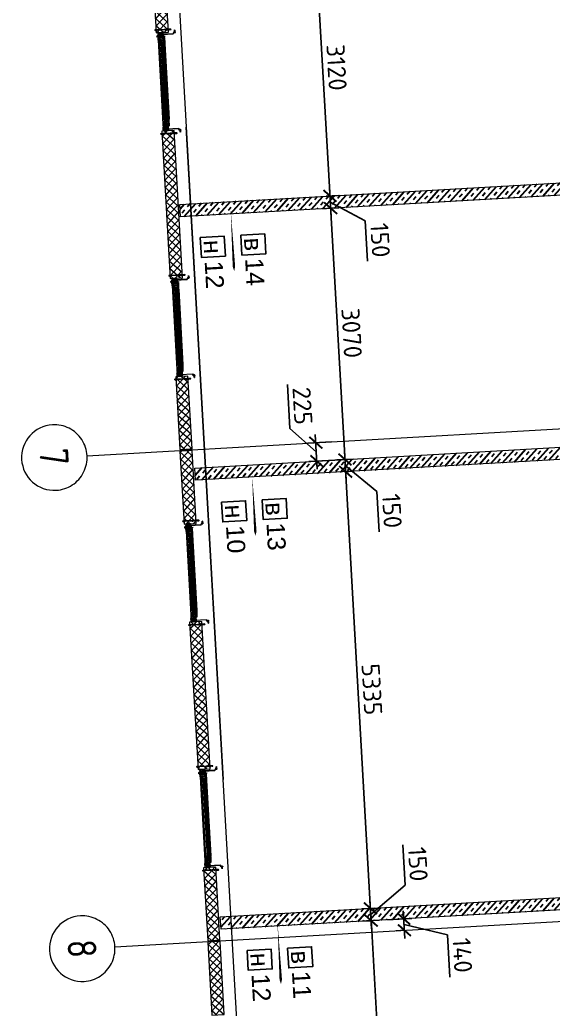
# Model space of a CAD drawing. Header units: metres. Extents: x 107714.6 to 107779.8, y 110796.6 to 110847.9.
# Drawn here: x 107716.1 to 107722.61, y 110809.71 to 110821.78 of the extents above; entities that cross this region are included whole.
import ezdxf

# ---------------------------------------------------------------- set-up
doc = ezdxf.new("R2010")
doc.units = ezdxf.units.M
doc.header["$PDMODE"] = 35
doc.header["$PDSIZE"] = 0.01
doc.linetypes.add('CENTER', pattern=[50.8, 31.75, -6.35, 6.35, -6.35])
for name, color, linetype in [('2023.11.08_В_ОТКЛОНЕНИЯ', 7, 'Continuous'), ('2023.11.08_Н_ОТКЛОНЕНИЯ', 7, 'Continuous'), ('A-WALL-PATT', 181, 'Continuous'), ('HAUPTPROFIL', 7, 'Continuous'), ('S-METL', 7, 'Continuous'), ('размеры', 7, 'Continuous')]:
    doc.layers.add(name, color=color, linetype=linetype)
for name, color, linetype, lineweight in [('S-WALL-PATT', 7, 'Continuous', 0), ('Выноски', 7, 'Continuous', 15), ('Окна', 251, 'Continuous', 9), ('ОСИ', 251, 'CENTER', 18), ('Стены', 7, 'Continuous', 18), ('Стены штриховка', 7, 'Continuous', 9)]:
    doc.layers.add(name, color=color, linetype=linetype, lineweight=lineweight)
doc.styles.add('AxeAndPointZ', font='arial.ttf')
doc.styles.add('GOST 2.304 type A', font='isocpeur.ttf')
doc.styles.add('GOST Common', font='GOST_Common.ttf', dxfattribs={"width": 0.9, "height": 350})
doc.dimstyles.new('ISO-25', dxfattribs={"dimtxt": 0.22, "dimasz": 0.15, "dimexe": 0.1, "dimexo": 0, "dimgap": 0.06, "dimtad": 1, "dimdec": 0, "dimlfac": 1000, "dimtxsty": 'GOST 2.304 type A', "dimblk": 'ARCHTICK', "dimcen": 2.5, "dimdle": 0.1, "dimadec": 0, "dimazin": 0, "dimtfac": 1, "dimtdec": 0, "dimtmove": 0, "dimatfit": 3, "dimfxl": 1, "dimarcsym": 0})
pattern_1 = [(45, (-17085, -9191.363), (-13.258252, 13.258252), []), (135, (-17085, -9191.363), (-13.258252, -13.258252), [])]

# ---------------------------------------------------------------- blocks, each defined once
blk = doc.blocks.new('Ось сетки - Круг_Ø8 мм-6577-_О__L1_0_000_')
at = {"layer": 'ОСИ', "lineweight": 20}
for start, end in [(360, 180), (180, 360)]:
    blk.add_arc((0, 0), 4, start, end, dxfattribs=at)
blk = doc.blocks.new('_ARCHTICK')
at = {"color": 0, "linetype": 'ByBlock', "const_width": 0.15}
blk.add_lwpolyline([(-0.5, -0.5), (0.5, 0.5)], dxfattribs=at)
blk = doc.blocks.new('*D243')
at = {"layer": 'Defpoints', "color": 0, "transparency": 16777216}
for p in [(107720.388, 110810.788), (107720.388, 110810.788), (107720.524, 110807.706)]:
    blk.add_point(p, dxfattribs=at)
at = {"layer": 'размеры', "color": 0, "lineweight": -2, "transparency": 16777216}
for p, q in [((107720.568, 110807.608), (107720.382, 110810.888)), ((107720.388, 110810.788), (107720.288, 110810.782)), ((107720.524, 110807.706), (107720.662, 110807.713))]:
    blk.add_line(p, q, dxfattribs=at)
at = {"layer": 'размеры', "color": 0, "lineweight": -2, "transparency": 16777216, "xscale": 0.15, "yscale": 0.15, "zscale": 0.15}
for p, rotation in [((107720.388, 110810.788), 93.25304974487426), ((107720.563, 110807.708), 273.2530497448743)]:
    blk.add_blockref('_ARCHTICK', p, dxfattribs=dict(at, rotation=rotation))
at = {"layer": 'размеры', "color": 0, "transparency": 16777216, "insert": (107720.645, 110809.257), "char_height": 0.22, "attachment_point": 5, "rotation": 273.253, "style": 'GOST 2.304 type A'}
blk.add_mtext('3085', dxfattribs=at)
blk = doc.blocks.new('*D244')
at = {"layer": 'Defpoints', "color": 0, "transparency": 16777216}
for p in [(107720.578, 110810.799), (107720.786, 110810.81), (107720.794, 110810.671)]:
    blk.add_point(p, dxfattribs=at)
at = {"layer": 'размеры', "color": 0, "lineweight": -2, "transparency": 16777216}
for p, q in [((107720.578, 110810.799), (107720.885, 110810.816)), ((107720.799, 110810.571), (107720.78, 110810.91)), ((107720.79, 110810.741), (107721.318, 110810.614)), ((107720.794, 110810.671), (107720.694, 110810.665)), ((107721.318, 110810.614), (107721.347, 110810.099))]:
    blk.add_line(p, q, dxfattribs=at)
at = {"layer": 'размеры', "color": 0, "lineweight": -2, "transparency": 16777216, "xscale": 0.15, "yscale": 0.15, "zscale": 0.15}
for p, rotation in [((107720.786, 110810.81), 93.25304974487426), ((107720.794, 110810.671), 273.2530497448743)]:
    blk.add_blockref('_ARCHTICK', p, dxfattribs=dict(at, rotation=rotation))
at = {"layer": 'размеры', "color": 0, "transparency": 16777216, "insert": (107721.502, 110810.366), "char_height": 0.22, "attachment_point": 5, "rotation": 273.253, "style": 'GOST 2.304 type A'}
blk.add_mtext('140', dxfattribs=at)
blk = doc.blocks.new('*D245')
at = {"layer": 'Defpoints', "color": 0, "transparency": 16777216}
for p in [(107720.379, 110810.938), (107720.462, 110810.942), (107720.331, 110810.785)]:
    blk.add_point(p, dxfattribs=at)
at = {"layer": 'размеры', "color": 0, "lineweight": -2, "transparency": 16777216}
for p, q in [((107720.803, 110811.222), (107720.775, 110811.715)), ((107720.383, 110810.863), (107720.803, 110811.222)), ((107720.462, 110810.942), (107720.279, 110810.932)), ((107720.393, 110810.688), (107720.373, 110811.037)), ((107720.331, 110810.785), (107720.487, 110810.794))]:
    blk.add_line(p, q, dxfattribs=at)
at = {"layer": 'размеры', "color": 0, "lineweight": -2, "transparency": 16777216, "xscale": 0.15, "yscale": 0.15, "zscale": 0.15}
for p, rotation in [((107720.379, 110810.938), 93.25304974487426), ((107720.388, 110810.788), 273.2530497448743)]:
    blk.add_blockref('_ARCHTICK', p, dxfattribs=dict(at, rotation=rotation))
at = {"layer": 'размеры', "color": 0, "transparency": 16777216, "insert": (107720.959, 110811.478), "char_height": 0.22, "attachment_point": 5, "rotation": 273.253, "style": 'GOST 2.304 type A'}
blk.add_mtext('150', dxfattribs=at)
blk = doc.blocks.new('*D246')
at = {"layer": 'Defpoints', "color": 0, "transparency": 16777216}
for p in [(107720.057, 110816.263), (107720.076, 110816.264), (107720.462, 110810.942)]:
    blk.add_point(p, dxfattribs=at)
at = {"layer": 'размеры', "color": 0, "lineweight": -2, "transparency": 16777216}
for p, q in [((107720.057, 110816.263), (107720.176, 110816.27)), ((107720.385, 110810.838), (107720.071, 110816.364)), ((107720.462, 110810.942), (107720.279, 110810.932))]:
    blk.add_line(p, q, dxfattribs=at)
at = {"layer": 'размеры', "color": 0, "lineweight": -2, "transparency": 16777216, "xscale": 0.15, "yscale": 0.15, "zscale": 0.15}
for p, rotation in [((107720.076, 110816.264), 93.25304974487426), ((107720.379, 110810.938), 273.2530497448743)]:
    blk.add_blockref('_ARCHTICK', p, dxfattribs=dict(at, rotation=rotation))
at = {"layer": 'размеры', "color": 0, "transparency": 16777216, "insert": (107720.397, 110813.61), "char_height": 0.22, "attachment_point": 5, "rotation": 273.253, "style": 'GOST 2.304 type A'}
blk.add_mtext('5335', dxfattribs=at)
blk = doc.blocks.new('*D247')
at = {"layer": 'Defpoints', "color": 0, "transparency": 16777216}
for p in [(107720.026, 110816.411), (107720.068, 110816.414), (107720.057, 110816.263)]:
    blk.add_point(p, dxfattribs=at)
at = {"layer": 'размеры', "color": 0, "lineweight": -2, "transparency": 16777216}
for p, q in [((107720.082, 110816.164), (107720.062, 110816.514)), ((107720.026, 110816.411), (107720.168, 110816.419)), ((107720.057, 110816.263), (107720.176, 110816.27)), ((107720.072, 110816.339), (107720.458, 110816.024)), ((107720.458, 110816.024), (107720.486, 110815.531))]:
    blk.add_line(p, q, dxfattribs=at)
at = {"layer": 'размеры', "color": 0, "lineweight": -2, "transparency": 16777216, "xscale": 0.15, "yscale": 0.15, "zscale": 0.15}
for p, rotation in [((107720.068, 110816.414), 93.25304974487426), ((107720.076, 110816.264), 273.2530497448743)]:
    blk.add_blockref('_ARCHTICK', p, dxfattribs=dict(at, rotation=rotation))
at = {"layer": 'размеры', "color": 0, "transparency": 16777216, "insert": (107720.642, 110815.787), "char_height": 0.22, "attachment_point": 5, "rotation": 273.253, "style": 'GOST 2.304 type A'}
blk.add_mtext('150', dxfattribs=at)
blk = doc.blocks.new('*D248')
at = {"layer": 'Defpoints', "color": 0, "transparency": 16777216}
for p in [(107719.712, 110816.619), (107719.903, 110816.63), (107720.026, 110816.411)]:
    blk.add_point(p, dxfattribs=at)
at = {"layer": 'размеры', "color": 0, "lineweight": -2, "transparency": 16777216}
for p, q in [((107719.395, 110816.79), (107719.365, 110817.327)), ((107719.718, 110816.507), (107719.395, 110816.79)), ((107719.903, 110816.63), (107719.612, 110816.613)), ((107719.73, 110816.294), (107719.706, 110816.719)), ((107720.026, 110816.411), (107719.625, 110816.389))]:
    blk.add_line(p, q, dxfattribs=at)
at = {"layer": 'размеры', "color": 0, "lineweight": -2, "transparency": 16777216, "xscale": 0.15, "yscale": 0.15, "zscale": 0.15}
for p, rotation in [((107719.712, 110816.619), 93.25304974487426), ((107719.725, 110816.394), 273.2530497448743)]:
    blk.add_blockref('_ARCHTICK', p, dxfattribs=dict(at, rotation=rotation))
at = {"layer": 'размеры', "color": 0, "transparency": 16777216, "insert": (107719.55, 110817.068), "char_height": 0.22, "attachment_point": 5, "rotation": 273.253, "style": 'GOST 2.304 type A'}
blk.add_mtext('225', dxfattribs=at)
blk = doc.blocks.new('*D249')
at = {"layer": 'Defpoints', "color": 0, "transparency": 16777216}
for p in [(107719.894, 110819.479), (107719.894, 110819.479), (107720.168, 110816.419)]:
    blk.add_point(p, dxfattribs=at)
at = {"layer": 'размеры', "color": 0, "lineweight": -2, "transparency": 16777216}
for p, q in [((107720.073, 110816.314), (107719.888, 110819.579)), ((107719.894, 110819.479), (107719.794, 110819.473)), ((107720.168, 110816.419), (107719.968, 110816.408))]:
    blk.add_line(p, q, dxfattribs=at)
at = {"layer": 'размеры', "color": 0, "lineweight": -2, "transparency": 16777216, "xscale": 0.15, "yscale": 0.15, "zscale": 0.15}
for p, rotation in [((107719.894, 110819.479), 93.25304974487426), ((107720.068, 110816.414), 273.2530497448743)]:
    blk.add_blockref('_ARCHTICK', p, dxfattribs=dict(at, rotation=rotation))
at = {"layer": 'размеры', "color": 0, "transparency": 16777216, "insert": (107720.15, 110817.956), "char_height": 0.22, "attachment_point": 5, "rotation": 273.253, "style": 'GOST 2.304 type A'}
blk.add_mtext('3070', dxfattribs=at)
blk = doc.blocks.new('*D250')
at = {"layer": 'Defpoints', "color": 0, "transparency": 16777216}
for p in [(107719.839, 110819.626), (107719.885, 110819.629), (107719.894, 110819.479)]:
    blk.add_point(p, dxfattribs=at)
at = {"layer": 'размеры', "color": 0, "lineweight": -2, "transparency": 16777216}
for p, q in [((107719.839, 110819.626), (107719.985, 110819.634)), ((107719.899, 110819.379), (107719.879, 110819.728)), ((107719.889, 110819.554), (107720.314, 110819.326)), ((107719.894, 110819.479), (107719.993, 110819.484)), ((107720.314, 110819.326), (107720.342, 110818.832))]:
    blk.add_line(p, q, dxfattribs=at)
at = {"layer": 'размеры', "color": 0, "lineweight": -2, "transparency": 16777216, "xscale": 0.15, "yscale": 0.15, "zscale": 0.15}
for p, rotation in [((107719.885, 110819.629), 93.25304974487426), ((107719.894, 110819.479), 273.2530497448743)]:
    blk.add_blockref('_ARCHTICK', p, dxfattribs=dict(at, rotation=rotation))
at = {"layer": 'размеры', "color": 0, "transparency": 16777216, "insert": (107720.498, 110819.089), "char_height": 0.22, "attachment_point": 5, "rotation": 273.253, "style": 'GOST 2.304 type A'}
blk.add_mtext('150', dxfattribs=at)
blk = doc.blocks.new('*D251')
at = {"layer": 'Defpoints', "color": 0, "transparency": 16777216}
for p in [(107719.708, 110822.744), (107719.714, 110822.744), (107719.839, 110819.626)]:
    blk.add_point(p, dxfattribs=at)
at = {"layer": 'размеры', "color": 0, "lineweight": -2, "transparency": 16777216}
for p, q in [((107719.891, 110819.529), (107719.702, 110822.843)), ((107719.714, 110822.744), (107719.608, 110822.738)), ((107719.839, 110819.626), (107719.985, 110819.634))]:
    blk.add_line(p, q, dxfattribs=at)
at = {"layer": 'размеры', "color": 0, "lineweight": -2, "transparency": 16777216, "xscale": 0.15, "yscale": 0.15, "zscale": 0.15}
for p, rotation in [((107719.708, 110822.744), 93.25304974487426), ((107719.885, 110819.629), 273.2530497448743)]:
    blk.add_blockref('_ARCHTICK', p, dxfattribs=dict(at, rotation=rotation))
at = {"layer": 'размеры', "color": 0, "transparency": 16777216, "insert": (107719.966, 110821.196), "char_height": 0.22, "attachment_point": 5, "rotation": 273.253, "style": 'GOST 2.304 type A'}
blk.add_mtext('3120', dxfattribs=at)
blk = doc.blocks.new('*U319')
at = {"layer": 'S-WALL-PATT', "lineweight": 9, "true_color": 0x636466}
h = blk.add_hatch(dxfattribs=at)
h.set_pattern_fill('ANSI37', color=251, scale=20)
h.paths.add_polyline_path([(-150, 0), (0, 0), (0, 890), (-150, 890)])
at = {"color": 0, "lineweight": 9}
blk.add_lwpolyline([(-150, 0), (0, 0), (0, 890), (-150, 890)], close=True, dxfattribs=at)
blk = doc.blocks.new('*U317')
at = {"layer": 'S-WALL-PATT', "lineweight": 9, "true_color": 0x636466}
h = blk.add_hatch(dxfattribs=at)
h.set_pattern_fill('ANSI37', color=251, scale=20)
h.paths.add_polyline_path([(-150, 0), (0, 0), (0, 890), (-150, 890)])
at = {"color": 0, "lineweight": 9}
blk.add_lwpolyline([(-150, 0), (0, 0), (0, 890), (-150, 890)], close=True, dxfattribs=at)
blk = doc.blocks.new('*U318')
at = {"layer": 'S-WALL-PATT', "lineweight": 9, "true_color": 0x636466}
h = blk.add_hatch(dxfattribs=at)
h.set_pattern_fill('ANSI37', color=251, scale=20)
h.paths.add_polyline_path([(-150, 0), (0, 0), (0, 1800), (-150, 1800)])
at = {"color": 0, "lineweight": 9}
blk.add_lwpolyline([(-150, 0), (0, 0), (0, 1800), (-150, 1800)], close=True, dxfattribs=at)
blk = doc.blocks.new('scr_swp_150')
at = {"color": 0, "lineweight": 0, "ltscale": 10}
for p, q in [((-6, 5), (-11, 5)), ((-11, 5), (-11, -5)), ((-6, 3), (-11, 3)), ((-5, 7), (-6, 7)), ((-6, 7), (-6, -7)), ((-6, -5), (-6, 5)), ((-4, 11), (-5, 4)), ((-5, -7), (-5, 7)), ((-3, 11), (-4, 11)), ((-4, 11), (-4, -11)), ((-3, -11), (-3, 11)), ((0, 10), (-3, 10)), ((-3, 10), (-3, -10)), ((0, -10), (0, 10)), ((1, 3), (0, 3)), ((1, 3), (1, 4)), ((1, 4), (2, 3)), ((2, -3), (1, 3)), ((3, 3), (2, 3)), ((2, 3), (3, -3)), ((3, 3), (2, 3)), ((3, 3), (4, 4)), ((4, -3), (3, 3)), ((4, 4), (4, 3)), ((5, 3), (4, 3)), ((4, 3), (5, -3)), ((5, 3), (4, 3)), ((5, 3), (6, 4)), ((6, -3), (5, 3)), ((6, 4), (7, 3)), ((8, 3), (7, 3)), ((7, 3), (7, -3)), ((8, 3), (7, 3)), ((8, 3), (8, 4)), ((8, 4), (9, 3)), ((9, -3), (8, 3)), ((10, 3), (9, 3)), ((9, 3), (10, -3)), ((10, 3), (9, 3)), ((10, 3), (10, 4)), ((10, 4), (11, 3)), ((11, -3), (10, 3)), ((12, 3), (11, 3)), ((11, 3), (12, -3)), ((12, 3), (11, 3)), ((12, 3), (13, 4)), ((13, -3), (12, 3)), ((13, 4), (13, 3)), ((15, 3), (13, 3)), ((13, 3), (14, -3)), ((15, 3), (13, 3)), ((15, 3), (15, 4)), ((15, 4), (16, 3)), ((15, -3), (15, 3)), ((100, 3), (16, 3)), ((16, 3), (16, -3)), ((17, 3), (16, 3)), ((100, 3), (100, 4)), ((100, 4), (101, 3)), ((100, -3), (100, 3)), ((101, 3), (101, -3)), ((102, 3), (101, 3)), ((102, 3), (102, 4)), ((102, 4), (103, 3)), ((103, -3), (102, 3)), ((103, 3), (104, -3)), ((104, 3), (103, 3)), ((104, 3), (104, 4)), ((104, 4), (105, 3)), ((105, -3), (104, 3)), ((105, 3), (106, -3)), ((106, 3), (105, 3)), ((106, 3), (107, 4)), ((107, -3), (106, 3)), ((107, 4), (107, 3)), ((107, 3), (108, -3)), ((109, 3), (107, 3)), ((109, 3), (109, 4)), ((109, 4), (110, 3)), ((109, -3), (109, 3)), ((110, 3), (110, -3)), ((111, 3), (110, 3)), ((111, 3), (111, 4)), ((111, 4), (112, 3)), ((112, -3), (111, 3)), ((112, 3), (113, -3)), ((113, 3), (112, 3)), ((113, 3), (114, 4)), ((114, -3), (113, 3)), ((114, 4), (114, 3)), ((114, 3), (115, -3)), ((115, 3), (114, 3)), ((115, 3), (116, 4)), ((116, -3), (115, 3)), ((116, 4), (116, 3)), ((116, 3), (117, -3)), ((118, 3), (116, 3)), ((118, 3), (118, 4)), ((118, 4), (119, 3)), ((118, -3), (118, 3)), ((119, 3), (120, -3)), ((120, 3), (119, 3)), ((120, 3), (120, 4)), ((120, 4), (121, 3)), ((121, -3), (120, 3)), ((121, 3), (122, -3)), ((122, 3), (121, 3)), ((122, 3), (123, 4)), ((123, -3), (122, 3)), ((123, 4), (123, 3)), ((123, 3), (124, -3)), ((124, 3), (123, 3)), ((124, 3), (125, 4)), ((125, -3), (124, 3)), ((125, 4), (126, 3)), ((126, 3), (126, -3)), ((127, 3), (126, 3)), ((127, 3), (127, 4)), ((127, 4), (128, 3)), ((127, -3), (127, 3)), ((128, 3), (129, -3)), ((129, 3), (128, 3)), ((129, 3), (129, 4)), ((129, 4), (130, 3)), ((130, -3), (129, 3)), ((130, 3), (131, -3)), ((131, 3), (130, 3)), ((131, 3), (132, 4)), ((132, -3), (131, 3)), ((132, 4), (132, 3)), ((132, 3), (133, -3)), ((133, 3), (132, 3)), ((133, 3), (134, 4)), ((134, -3), (133, 3)), ((134, 4), (135, 3)), ((135, 3), (135, -3)), ((136, 3), (135, 3)), ((136, 3), (136, 4)), ((136, 4), (137, 3)), ((137, -3), (136, 3)), ((137, 3), (138, -3)), ((138, 3), (137, 3)), ((138, 3), (138, 4)), ((138, 4), (139, 3)), ((139, -3), (138, 3)), ((139, 3), (140, -3)), ((140, 3), (139, 3)), ((140, 3), (141, 4)), ((141, -3), (140, 3)), ((141, 4), (141, 3)), ((141, 3), (142, -3)), ((143, 3), (141, 3)), ((143, 3), (143, 4)), ((143, 4), (144, 3)), ((143, -3), (143, 3)), ((144, 3), (144, -3)), ((145, 3), (144, 3)), ((145, 3), (145, 4)), ((145, 4), (146, 3)), ((146, -3), (145, 3)), ((146, 3), (147, -3)), ((147, 3), (146, 3)), ((147, 3), (148, 4)), ((148, -3), (147, 3)), ((148, 4), (148, 3)), ((148, 3), (149, -3)), ((149, 3), (148, 3)), ((149, 3), (150, 4)), ((150, -3), (149, 3)), ((150, 4), (150, 3)), ((150, 3), (151, -3)), ((152, 3), (150, 3)), ((152, 3), (152, 4)), ((152, 4), (153, 3)), ((152, -3), (152, 3)), ((153, 3), (154, -3)), ((154, 3), (153, 3)), ((154, 3), (154, 4)), ((154, 4), (155, 3)), ((155, -3), (154, 3)), ((155, 3), (156, -3)), ((156, 3), (155, 3)), ((156, 3), (157, 4)), ((157, -3), (156, 3)), ((157, 4), (157, 3)), ((157, 3), (158, -3)), ((158, 3), (157, 3)), ((158, 3), (159, 4)), ((159, -3), (158, 3)), ((159, 4), (160, 3)), ((160, 3), (160, -3)), ((161, 3), (160, 3)), ((161, 3), (161, 4)), ((161, 4), (162, 3)), ((161, -3), (161, 3)), ((162, 3), (163, -3)), ((163, 3), (162, 3)), ((163, 3), (163, 4)), ((163, 4), (164, 3)), ((164, -3), (163, 3)), ((164, 3), (165, -3)), ((165, 3), (164, 3)), ((165, 3), (166, 4)), ((166, -3), (165, 3)), ((166, 4), (166, 3)), ((166, 3), (167, -3)), ((167, 3), (166, 3)), ((167, 3), (168, 4)), ((168, -3), (167, 3)), ((168, 4), (169, 3)), ((169, 3), (182, 3)), ((169, 3), (169, -3)), ((177, -1), (183, 1)), ((182, 3), (185, 0)), ((183, 1), (182, 3)), ((185, 0), (182, -3)), ((-6, -3), (-11, -3)), ((-11, -5), (-6, -5)), ((-6, -7), (-5, -7)), ((-5, -4), (-4, -11)), ((-4, -11), (-3, -11)), ((-3, -10), (0, -10)), ((2, -3), (0, -3)), ((2, -4), (2, -3)), ((3, -3), (2, -4)), ((4, -3), (3, -3)), ((4, -3), (3, -3)), ((5, -4), (4, -3)), ((6, -3), (5, -3)), ((5, -3), (5, -4)), ((6, -3), (5, -3)), ((7, -4), (6, -3)), ((9, -3), (7, -3)), ((7, -3), (7, -4)), ((9, -3), (7, -3)), ((9, -4), (9, -3)), ((10, -3), (9, -4)), ((11, -3), (10, -3)), ((11, -3), (10, -3)), ((11, -4), (11, -3)), ((12, -3), (11, -4)), ((13, -3), (12, -3)), ((13, -3), (12, -3)), ((14, -4), (13, -3)), ((15, -3), (14, -3)), ((14, -3), (14, -4)), ((15, -3), (14, -3)), ((16, -4), (15, -3)), ((100, -3), (16, -3)), ((16, -3), (16, -4)), ((101, -4), (100, -3)), ((101, -3), (101, -4)), ((103, -3), (101, -3)), ((103, -4), (103, -3)), ((104, -3), (103, -4)), ((105, -3), (104, -3)), ((106, -4), (105, -3)), ((106, -3), (106, -4)), ((107, -3), (106, -3)), ((108, -4), (107, -3)), ((108, -3), (108, -4)), ((109, -3), (108, -3)), ((110, -4), (109, -3)), ((110, -3), (110, -4)), ((112, -3), (110, -3)), ((112, -4), (112, -3)), ((113, -3), (112, -4)), ((114, -3), (113, -3)), ((115, -4), (114, -3)), ((115, -3), (115, -4)), ((116, -3), (115, -3)), ((117, -4), (116, -3)), ((117, -3), (117, -4)), ((118, -3), (117, -3)), ((119, -4), (118, -3)), ((120, -3), (119, -4)), ((121, -3), (120, -3)), ((121, -4), (121, -3)), ((122, -3), (121, -4)), ((123, -3), (122, -3)), ((124, -4), (123, -3)), ((124, -3), (124, -4)), ((125, -3), (124, -3)), ((126, -4), (125, -3)), ((126, -3), (126, -4)), ((127, -3), (126, -3)), ((128, -4), (127, -3)), ((129, -3), (128, -4)), ((130, -3), (129, -3)), ((130, -4), (130, -3)), ((131, -3), (130, -4)), ((132, -3), (131, -3)), ((133, -4), (132, -3)), ((133, -3), (133, -4)), ((134, -3), (133, -3)), ((135, -4), (134, -3)), ((135, -3), (135, -4)), ((137, -3), (135, -3)), ((137, -4), (137, -3)), ((138, -3), (137, -4)), ((139, -3), (138, -3)), ((139, -4), (139, -3)), ((140, -3), (139, -4)), ((141, -3), (140, -3)), ((142, -4), (141, -3)), ((142, -3), (142, -4)), ((143, -3), (142, -3)), ((144, -4), (143, -3)), ((144, -3), (144, -4)), ((146, -3), (144, -3)), ((146, -4), (146, -3)), ((147, -3), (146, -4)), ((148, -3), (147, -3)), ((149, -4), (148, -3)), ((149, -3), (149, -4)), ((150, -3), (149, -3)), ((151, -4), (150, -3)), ((151, -3), (151, -4)), ((152, -3), (151, -3)), ((153, -4), (152, -3)), ((154, -3), (153, -4)), ((155, -3), (154, -3)), ((155, -4), (155, -3)), ((156, -3), (155, -4)), ((157, -3), (156, -3)), ((158, -4), (157, -3)), ((158, -3), (158, -4)), ((159, -3), (158, -3)), ((160, -4), (159, -3)), ((160, -3), (160, -4)), ((161, -3), (160, -3)), ((162, -4), (161, -3)), ((163, -3), (162, -4)), ((164, -3), (163, -3)), ((164, -4), (164, -3)), ((165, -3), (164, -4)), ((166, -3), (165, -3)), ((167, -4), (166, -3)), ((167, -3), (167, -4)), ((168, -3), (167, -3)), ((169, -4), (168, -3)), ((182, -3), (169, -3)), ((169, -3), (169, -4)), ((175, -2), (177, -1)), ((178, -3), (175, -2))]:
    blk.add_line(p, q, dxfattribs=at)
blk = doc.blocks.new('29-4.8-drill')
at = {"color": 0, "ltscale": 100}
for p, q in [((-7, 4), (-3, 4)), ((-7, -4), (-7, 4)), ((-7, 2), (-3, 2)), ((-3, 5), (-2, 5)), ((-3, -5), (-3, 5)), ((-3, 4), (-3, -4)), ((-2, 7), (-2, 7)), ((-2, 7), (-2, -7)), ((-2, -7), (-2, 7)), ((-2, 7), (0, 7)), ((-2, -7), (-2, 7)), ((-2, 5), (-2, -5)), ((-2, -2), (-2, 2)), ((-2, 2), (-2, 2)), ((0, 7), (0, -7)), ((0, 2), (2, 2)), ((2, 2), (4, -2)), ((2, 2), (3, 2)), ((2, 2), (2, 2)), ((2, 2), (3, -2)), ((3, 2), (4, 2)), ((3, 2), (4, -2)), ((4, 2), (6, -2)), ((4, 2), (5, 2)), ((4, 2), (4, 2)), ((4, 2), (5, -2)), ((5, 2), (6, 2)), ((5, 2), (6, -2)), ((6, 2), (8, -2)), ((6, 2), (7, 2)), ((6, 2), (6, 2)), ((6, 2), (7, -2)), ((7, 2), (8, 2)), ((7, 2), (8, -2)), ((8, 2), (10, -2)), ((8, 2), (9, 2)), ((8, 2), (8, 2)), ((8, 2), (9, -2)), ((9, 2), (10, 2)), ((9, 2), (10, -2)), ((10, 2), (12, -2)), ((10, 2), (11, 2)), ((10, 2), (10, 2)), ((10, 2), (11, -2)), ((11, 2), (12, 2)), ((11, 2), (12, -2)), ((12, 2), (14, -2)), ((12, 2), (13, 2)), ((12, 2), (12, 2)), ((12, 2), (13, -2)), ((13, 2), (14, 2)), ((13, 2), (14, -2)), ((14, 2), (16, -2)), ((14, 2), (15, 2)), ((14, 2), (14, 2)), ((14, 2), (15, -2)), ((15, 2), (16, 2)), ((15, 2), (16, -2)), ((16, 2), (18, -2)), ((16, 2), (17, 2)), ((16, 2), (16, 2)), ((16, 2), (17, -2)), ((17, 2), (18, 2)), ((17, 2), (18, -2)), ((18, 2), (19, 1)), ((18, 2), (19, 2)), ((18, 2), (18, 2)), ((18, 2), (18, 1)), ((19, 1), (18, 1)), ((19, 2), (24, 2)), ((19, 2), (19, 1)), ((19, 1), (19, 1)), ((19, 1), (26, 0)), ((26, 0), (24, 2)), ((24, 2), (26, 0)), ((-7, -2), (-3, -2)), ((-3, -4), (-7, -4)), ((-2, -5), (-3, -5)), ((-2, -2), (-2, -2)), ((-2, -7), (-2, -7)), ((0, -7), (-2, -7)), ((3, -2), (0, -2)), ((4, -2), (3, -2)), ((5, -2), (4, -2)), ((4, -2), (4, -2)), ((6, -2), (5, -2)), ((7, -2), (6, -2)), ((6, -2), (6, -2)), ((8, -2), (7, -2)), ((9, -2), (8, -2)), ((8, -2), (8, -2)), ((10, -2), (9, -2)), ((11, -2), (10, -2)), ((10, -2), (10, -2)), ((12, -2), (11, -2)), ((13, -2), (12, -2)), ((12, -2), (12, -2)), ((14, -2), (13, -2)), ((15, -2), (14, -2)), ((14, -2), (14, -2)), ((16, -2), (15, -2)), ((17, -2), (16, -2)), ((16, -2), (16, -2)), ((18, -2), (17, -2)), ((24, -2), (18, -2)), ((18, -2), (18, -2)), ((26, 0), (24, -2))]:
    blk.add_line(p, q, dxfattribs=at)
blk = doc.blocks.new('ОК-1 1200 (ширина проема)')
at = {"layer": 'S-WALL-PATT', "lineweight": 9}
h = blk.add_hatch(color=256, dxfattribs=at)
h.dxf.hatch_style = 1
edge = h.paths.add_edge_path()
edge.add_line((27, 80), (0, 80))
edge.add_line((0, 80), (0, 100))
edge.add_arc((34, 118), 38.4, 207.6868, 259.5369)
h = blk.add_hatch(dxfattribs=at)
h.set_pattern_fill('ANSI37', color=256, scale=150)
h.set_pattern_definition(pattern_1)
edge = h.paths.add_edge_path()
edge.add_line((25, 80), (0, 80))
edge.add_line((0, 80), (0, 20))
edge.add_line((0, 20), (25, 20))
edge.add_line((25, 20), (25, 32))
edge.add_arc((10, 50), 22.6, 310.2393, 409.7607)
edge.add_line((25, 67), (25, 80))
h = blk.add_hatch(dxfattribs=at)
h.set_pattern_fill('ANSI37', color=256, scale=150)
h.set_pattern_definition(pattern_1)
edge = h.paths.add_edge_path()
edge.add_line((1175, 80), (1200, 80))
edge.add_line((1200, 80), (1200, 20))
edge.add_line((1200, 20), (1175, 20))
edge.add_line((1175, 20), (1175, 32))
edge.add_arc((1190, 50), 22.6, 130.2393, 229.7607, ccw=False)
edge.add_line((1175, 67), (1175, 80))
h = blk.add_hatch(color=256, dxfattribs=at)
h.dxf.hatch_style = 1
edge = h.paths.add_edge_path()
edge.add_line((1173, 80), (1200, 80))
edge.add_line((1200, 80), (1200, 100))
edge.add_arc((1166, 118), 38.4, -79.3962, -27.5461, ccw=False)
at = {"linetype": 'ByBlock', "lineweight": 9, "ltscale": 500}
for p, q in [((68, 90), (32, 90)), ((50, 108), (50, 72)), ((50, 100), (50, 0)), ((88, 20), (1111, 20)), ((1063, 37), (137, 37)), ((139, 97), (1060, 97)), ((1066, 92), (1065, 94))]:
    blk.add_line(p, q, dxfattribs=at)
at = {"lineweight": 9}
for p, q in [((62, 83), (61, 80)), ((71, 83), (72, 80)), ((83, 37), (84, 34)), ((93, 34), (94, 37)), ((131, 86), (132, 90)), ((131, 54), (132, 51)), ((134, 92), (135, 94)), ((142, 90), (142, 86)), ((142, 51), (142, 54)), ((1058, 90), (1058, 86)), ((1058, 51), (1058, 54)), ((1069, 86), (1068, 90)), ((1069, 54), (1068, 51)), ((1107, 34), (1106, 37)), ((1117, 37), (1116, 34)), ((1129, 83), (1128, 80)), ((1138, 83), (1139, 80))]:
    blk.add_line(p, q, dxfattribs=at)
for points in [[(50, 80), (25, 80, 0.414214), (25, 80), (25, 78, 0.414214), (27, 76), (31, 77), (32, 77, -0.414214), (33, 76), (33, 76), (33, 76), (33, 72, -0.414214), (32, 71), (31, 71, -0.414214), (30, 72), (30, 72), (26, 72, 0.414214), (25, 72), (25, 70, 0.414214), (27, 68), (28, 68), (28, 70), (29, 70, 0.258199), (31, 68), (33, 68, -0.414214), (33, 68), (33, 32, -0.414214), (33, 31), (31, 31, 0.258199), (29, 30), (28, 30), (28, 32), (27, 32, 0.414214), (25, 30), (25, 28, 0.414214), (26, 28), (30, 28), (30, 28, -0.414214), (31, 29), (32, 29, -0.414214), (33, 28), (33, 24, -0.375735), (32, 23), (31, 23), (27, 24, 0.414214), (25, 22), (25, 20)], [(25, 20, -0.414214), (25, 20, 0.414214), (25, 20), (50, 20)], [(50, 80), (72, 80, -0.414214), (73, 79), (73, 75), (70, 75), (70, 77), (66, 77, 0.414214), (65, 76), (65, 70, 0.414214), (66, 70), (66, 70, 0.414214), (68, 70), (68, 71), (73, 71), (73, 68), (70, 69), (67, 33, 0.437459), (68, 32), (84, 32), (84, 34), (86, 34, -0.339454), (86, 34), (86, 33, -0.493145), (86, 32), (86, 32, 0.493145), (85, 32), (86, 29, 0.339454), (86, 29), (90, 29, 0.339454), (90, 29), (91, 32, 0.493145), (90, 32), (90, 32, -0.493145), (90, 33), (90, 34, -0.339454), (90, 34), (93, 34), (93, 32), (90, 21, -0.339454), (88, 20), (50, 20)], [(50, 68), (63, 68, 0.200527), (66, 67), (66, 67, 0.043595), (67, 67), (67, 66), (64, 66), (64, 64), (67, 64), (66, 52), (64, 52), (64, 51), (66, 51), (66, 49), (64, 49), (64, 48), (66, 48), (64, 33, -0.391392), (63, 32), (50, 32)], [(115, 70), (116, 81), (113, 81), (113, 83), (116, 83), (116, 84, -0.0436), (115, 84), (115, 84, -0.200527), (112, 85), (84, 85), (84, 78), (92, 78, -0.414214), (96, 74), (96, 70), (97, 70, -0.414214), (98, 69), (98, 68), (96, 68), (96, 67), (96, 66), (98, 66), (98, 65, -0.414214), (97, 64), (96, 64), (96, 60, -0.414214), (92, 56), (84, 56), (84, 49), (112, 49, 0.391392), (113, 50), (114, 64), (113, 64), (113, 66), (114, 66), (115, 68), (113, 68), (113, 70), (115, 70)], [(118, 92), (118, 92), (122, 92), (122, 96, -0.414214), (123, 97), (139, 97, -0.339454), (141, 96), (142, 91), (142, 90), (139, 90, -0.339454), (138, 90), (138, 91, -0.493145), (138, 91), (139, 91, 0.493145), (139, 92), (139, 94, 0.339454), (138, 95), (135, 95, 0.339454), (135, 94), (134, 92, 0.493145), (134, 91), (135, 91, -0.493145), (135, 91), (135, 90, -0.339454), (135, 90), (132, 90), (132, 94), (125, 94), (125, 88), (116, 88), (116, 92), (118, 92, -0.540126), (118, 92), (118, 92)], [(1082, 92), (1082, 92), (1078, 92), (1078, 96, 0.414214), (1077, 97), (1061, 97, 0.339454), (1059, 96), (1058, 91), (1058, 90), (1061, 90, 0.339454), (1062, 90), (1062, 91, 0.493145), (1062, 91), (1061, 91, -0.493145), (1061, 92), (1061, 94, -0.339454), (1062, 95), (1065, 95, -0.339454), (1065, 94), (1066, 92, -0.493145), (1066, 91), (1065, 91, 0.493145), (1065, 91), (1065, 90, 0.339454), (1065, 90), (1068, 90), (1068, 94), (1075, 94), (1075, 88), (1084, 88), (1084, 92), (1082, 92, 0.540126), (1082, 92), (1082, 92)], [(1085, 70), (1084, 81), (1087, 81), (1087, 83), (1084, 83), (1084, 84, 0.0436), (1085, 84), (1085, 84, 0.200527), (1088, 85), (1116, 85), (1116, 78), (1108, 78, 0.414214), (1104, 74), (1104, 70), (1103, 70, 0.414214), (1102, 69), (1102, 68), (1104, 68), (1104, 67), (1104, 66), (1102, 66), (1102, 65, 0.414214), (1103, 64), (1104, 64), (1104, 60, 0.414214), (1108, 56), (1116, 56), (1116, 49), (1088, 49, -0.391392), (1087, 50), (1086, 64), (1087, 64), (1087, 66), (1086, 66), (1085, 68), (1087, 68), (1087, 70), (1085, 70)], [(1150, 80), (1128, 80, 0.414214), (1127, 79), (1127, 75), (1130, 75), (1130, 77), (1134, 77, -0.414214), (1135, 76), (1135, 70, -0.414214), (1134, 70), (1134, 70, -0.414214), (1132, 70), (1132, 71), (1127, 71), (1127, 68), (1130, 69), (1133, 33, -0.437459), (1132, 32), (1116, 32), (1116, 34), (1114, 34, 0.339454), (1114, 34), (1114, 33, 0.493145), (1114, 32), (1114, 32, -0.493145), (1115, 32), (1114, 29, -0.339454), (1114, 29), (1110, 29, -0.339454), (1110, 29), (1109, 32, -0.493145), (1110, 32), (1110, 32, 0.493145), (1110, 33), (1110, 34, 0.339454), (1110, 34), (1107, 34), (1107, 32), (1110, 21, 0.339454), (1112, 20), (1150, 20)], [(1150, 68), (1137, 68, -0.200527), (1134, 67), (1134, 67, -0.043595), (1133, 67), (1133, 66), (1136, 66), (1136, 64), (1133, 64), (1134, 52), (1136, 52), (1136, 51), (1134, 51), (1134, 49), (1136, 49), (1136, 48), (1134, 48), (1136, 33, 0.391392), (1137, 32), (1150, 32)], [(1150, 80), (1175, 80, -0.414214), (1175, 80), (1175, 78, -0.414214), (1173, 76), (1169, 77), (1168, 77, 0.414214), (1167, 76), (1167, 76), (1167, 76), (1167, 72, 0.414214), (1168, 71), (1169, 71, 0.414214), (1170, 72), (1170, 72), (1174, 72, -0.414214), (1175, 72), (1175, 70, -0.414214), (1173, 68), (1172, 68), (1172, 70), (1171, 70, -0.258199), (1169, 68), (1167, 68, 0.414214), (1167, 68), (1167, 32, 0.414214), (1167, 31), (1169, 31, -0.258199), (1171, 30), (1172, 30), (1172, 32), (1173, 32, -0.414214), (1175, 30), (1175, 28, -0.414214), (1174, 28), (1170, 28), (1170, 28, 0.414214), (1169, 29), (1168, 29, 0.414214), (1167, 28), (1167, 24, 0.375735), (1168, 23), (1169, 23), (1173, 24, -0.414214), (1175, 22), (1175, 20)], [(1175, 20, 0.414214), (1175, 20, -0.414214), (1175, 20), (1150, 20)]]:
    blk.add_lwpolyline(points, format="xyb", dxfattribs=at)
for points in [[(49, 70), (49, 77), (36, 77), (36, 70)], [(36, 23), (36, 30), (49, 30), (49, 23)], [(64, 30), (64, 30), (51, 30), (51, 23), (72, 23), (72, 30)], [(83, 87), (75, 87), (75, 94), (83, 94)], [(111, 94), (84, 94), (84, 87), (111, 87)], [(113, 47), (113, 47), (89, 47), (89, 40), (120, 40), (120, 47)], [(1087, 47), (1087, 47), (1111, 47), (1111, 40), (1080, 40), (1080, 47)], [(1089, 94), (1116, 94), (1116, 87), (1089, 87)], [(1117, 87), (1125, 87), (1125, 94), (1117, 94)], [(1136, 30), (1136, 30), (1149, 30), (1149, 23), (1128, 23), (1128, 30)], [(1151, 70), (1151, 77), (1164, 77), (1164, 70)], [(1164, 23), (1164, 30), (1151, 30), (1151, 23)]]:
    blk.add_lwpolyline(points, close=True, dxfattribs=at)
for points in [[(50, 68), (36, 68), (36, 32), (50, 32)], [(1150, 68), (1164, 68), (1164, 32), (1150, 32)]]:
    blk.add_lwpolyline(points, dxfattribs=at)
for points in [[(60, 74), (62, 74), (62, 72), (60, 72), (60, 72, 0.414214), (62, 71), (62, 71), (62, 70), (51, 70), (51, 77), (62, 77), (62, 75), (62, 75, 0.414214), (60, 74)], [(115, 86, 0.414214), (116, 88), (116, 88), (122, 88), (122, 86), (119, 86), (118, 77), (118, 75), (117, 60), (116, 58), (116, 50, 0.437459), (116, 50), (132, 50), (132, 51), (135, 51, -0.339454), (135, 51), (135, 50, -0.493145), (135, 50), (134, 50, 0.493145), (134, 49), (135, 46, 0.339454), (135, 46), (138, 46, 0.339454), (139, 46), (139, 49, 0.493145), (139, 50), (138, 50, -0.493145), (138, 50), (138, 51, -0.339454), (139, 51), (142, 51), (142, 50), (139, 38, -0.339454), (137, 37), (83, 37, -0.414214), (82, 38), (82, 40), (86, 40, 0.414214), (87, 41), (87, 46), (82, 46), (82, 59), (84, 59), (84, 61), (86, 61), (86, 59), (92, 59, 0.414214), (93, 60), (93, 66), (94, 67), (93, 68), (93, 74, 0.414214), (92, 75), (86, 75), (86, 73), (84, 73), (84, 75), (82, 75), (82, 84), (71, 84), (71, 83), (71, 83), (69, 83, -0.339454), (68, 83), (68, 84, -0.493145), (68, 84), (69, 84, 0.493145), (69, 85), (69, 88, 0.339454), (68, 88), (64, 88, 0.414214), (64, 88), (64, 85, 0.493145), (64, 84), (65, 84, -0.493145), (65, 84), (65, 83, -0.339454), (65, 83), (62, 83), (62, 95, -0.414214), (64, 97), (121, 97, -0.414214), (122, 96), (122, 92), (119, 92), (119, 94), (115, 94, 0.414214), (114, 93), (114, 88, 0.414214), (115, 86)], [(65, 90), (65, 94), (74, 94), (74, 87), (71, 87), (71, 88, 0.339454), (68, 90)], [(88, 27), (87, 23), (73, 23), (73, 30), (84, 30), (84, 29, 0.339454), (86, 27)], [(137, 44), (136, 40), (122, 40), (122, 47), (132, 47), (133, 46, 0.339454), (135, 44)], [(1085, 86, -0.414214), (1084, 88), (1084, 88), (1078, 88), (1078, 86), (1081, 86), (1082, 77), (1082, 75), (1083, 60), (1084, 58), (1084, 50, -0.437459), (1084, 50), (1068, 50), (1068, 51), (1065, 51, 0.339454), (1065, 51), (1065, 50, 0.493145), (1065, 50), (1066, 50, -0.493145), (1066, 49), (1065, 46, -0.339454), (1065, 46), (1062, 46, -0.339454), (1061, 46), (1061, 49, -0.493145), (1061, 50), (1062, 50, 0.493145), (1062, 50), (1062, 51, 0.339454), (1061, 51), (1058, 51), (1058, 50), (1061, 38, 0.339454), (1063, 37), (1117, 37, 0.414214), (1118, 38), (1118, 40), (1114, 40, -0.414214), (1113, 41), (1113, 46), (1118, 46), (1118, 59), (1116, 59), (1116, 61), (1114, 61), (1114, 59), (1108, 59, -0.414214), (1107, 60), (1107, 66), (1106, 67), (1107, 68), (1107, 74, -0.414214), (1108, 75), (1114, 75), (1114, 73), (1116, 73), (1116, 75), (1118, 75), (1118, 84), (1129, 84), (1129, 83), (1129, 83), (1131, 83, 0.339454), (1132, 83), (1132, 84, 0.493145), (1132, 84), (1131, 84, -0.493145), (1131, 85), (1131, 88, -0.339454), (1132, 88), (1136, 88, -0.414214), (1136, 88), (1136, 85, -0.493145), (1136, 84), (1135, 84, 0.493145), (1135, 84), (1135, 83, 0.339454), (1135, 83), (1138, 83), (1138, 95, 0.414214), (1136, 97), (1079, 97, 0.414214), (1078, 96), (1078, 92), (1081, 92), (1081, 94), (1085, 94, -0.414214), (1086, 93), (1086, 88, -0.414214), (1085, 86)], [(1063, 44), (1064, 40), (1078, 40), (1078, 47), (1068, 47), (1067, 46, -0.339454), (1065, 44)], [(1112, 27), (1113, 23), (1127, 23), (1127, 30), (1116, 30), (1116, 29, -0.339454), (1114, 27)], [(1135, 90), (1135, 94), (1126, 94), (1126, 87), (1129, 87), (1129, 88, -0.339454), (1132, 90)], [(1140, 74), (1138, 74), (1138, 72), (1140, 72), (1140, 72, -0.414214), (1138, 71), (1138, 71), (1138, 70), (1149, 70), (1149, 77), (1138, 77), (1138, 75), (1138, 75, -0.414214), (1140, 74)]]:
    blk.add_lwpolyline(points, format="xyb", close=True, dxfattribs=at)
at = {"linetype": 'ByBlock', "lineweight": 9, "ltscale": 500}
for points in [[(127, 80), (127, 86), (1073, 86), (1073, 80)], [(127, 72), (127, 80), (142, 80), (142, 72)], [(127, 68), (127, 72), (1073, 72), (1073, 68)], [(127, 60), (127, 68), (142, 68), (142, 60)], [(127, 54), (127, 60), (1073, 60), (1073, 54)], [(1073, 72), (1073, 80), (1058, 80), (1058, 72)], [(1073, 60), (1073, 68), (1058, 68), (1058, 60)]]:
    blk.add_lwpolyline(points, close=True, dxfattribs=at)
for radius in [7.5, 5.5]:
    blk.add_circle((50, 90), radius, dxfattribs=at)
at = {"layer": 'A-WALL-PATT', "lineweight": 9}
for points in [[(25, 80), (0, 80), (0, 20), (25, 20), (25, 32, 0.463768), (25, 67)], [(34, 18), (44, 18, 1), (44, 20), (34, 20, 1)], [(1166, 18), (1156, 18, -1), (1156, 20), (1166, 20, -1)], [(1175, 80), (1200, 80), (1200, 20), (1175, 20), (1175, 32, -0.463768), (1175, 67)]]:
    blk.add_lwpolyline(points, format="xyb", close=True, dxfattribs=at)
at = {"layer": 'HAUPTPROFIL', "lineweight": 9}
for p, q in [((142, 90), (142, 90)), ((142, 51), (142, 51)), ((1058, 90), (1058, 90)), ((1058, 51), (1058, 51)), ((1107, 34), (1107, 34))]:
    blk.add_line(p, q, dxfattribs=at)
at = {"layer": 'S-METL', "lineweight": 9}
for points in [[(33, 40), (33, 61), (22, 66), (22, 206), (2, 216), (2, 235), (0, 235), (0, 215), (20, 205), (20, 65), (31, 60), (31, 40)], [(1167, 40), (1167, 61), (1178, 66), (1178, 206), (1198, 216), (1198, 235), (1200, 235), (1200, 215), (1180, 205), (1180, 65), (1169, 60), (1169, 40)]]:
    blk.add_lwpolyline(points, close=True, dxfattribs=at)
at = {"layer": 'S-METL', "lineweight": 9, "xscale": -1}
for name, p, rotation in [('scr_swp_150', (-34, 0), 270), ('29-4.8-drill', (1198, 226), 180), ('scr_swp_150', (1234, 0), 270), ('29-4.8-drill', (31, 50), 180), ('29-4.8-drill', (39, 15), 270)]:
    blk.add_blockref(name, p, dxfattribs=dict(at, rotation=rotation))
for p in [(2, 226), (1169, 50)]:
    blk.add_blockref('29-4.8-drill', p, dxfattribs=at)

msp = doc.modelspace()

# ---------------------------------------------------------------- hatches: boundary and pattern name
at = {"layer": 'Стены штриховка', "lineweight": 30}
h = msp.add_hatch(dxfattribs=at)
h.set_pattern_fill('ASHLER', color=256, scale=0.2, angle=183.25305, pattern_type=2)
h.set_pattern_definition([(228.2530497, (108242.52619, 113595.21135), (0.0746092818, -0.0665841954), []), (228.2530497, (108242.5302, 113595.14077), (0.0746092818, -0.0665841954), [0.05, -0.05])])
h.paths.add_polyline_path([(107724.4823, 110816.5144), (107724.4738, 110816.6642), (107718.2349, 110816.3096), (107718.2434, 110816.1598)])
h.paths.add_polyline_path([(107724.2996, 110819.7292), (107724.2911, 110819.879), (107718.0521, 110819.5244), (107718.0607, 110819.3746)])
h.paths.add_polyline_path([(107724.12, 110822.9943), (107724.1115, 110823.1441), (107717.8666, 110822.7891), (107717.8751, 110822.6394)])
h = msp.add_hatch(dxfattribs=at)
h.set_pattern_fill('ASHLER', color=256, scale=0.2, angle=183.25305, pattern_type=2)
h.set_pattern_definition([(228.2530497, (108242.52664, 113595.20337), (0.0746092818, -0.0665841954), []), (228.2530497, (108242.53065, 113595.13278), (0.0746092818, -0.0665841954), [0.05, -0.05])])
h.paths.add_polyline_path([(107724.7996, 110811.0386), (107724.791, 110811.1884), (107718.5461, 110810.8334), (107718.5546, 110810.6837)])

# ---------------------------------------------------------------- linework, layer by layer
at = {"layer": '2023.11.08_В_ОТКЛОНЕНИЯ'}
for points in [[(107718.673, 110819.4595, 0, 0, 0), (107718.7155, 110818.7107, 0, 0.16, 0), (107718.6985, 110819.0103, 0.03, 0.03, 0), (107718.673, 110819.4595, 0, 0, 0)], [(107718.9338, 110816.232, 0, 0, 0), (107718.9764, 110815.4832, 0, 0.16, 0), (107718.9594, 110815.7828, 0.03, 0.03, 0), (107718.9338, 110816.232, 0, 0, 0)], [(107719.2447, 110810.763, 0, 0, 0), (107719.2872, 110810.0142, 0, 0.16, 0), (107719.2702, 110810.3137, 0.03, 0.03, 0), (107719.2447, 110810.763, 0, 0, 0)]]:
    msp.add_lwpolyline(points, format="xyseb", dxfattribs=at)
for points in [[(107718.7955, 110819.1491), (107718.8092, 110818.9075), (107719.1021, 110818.9241), (107719.0883, 110819.1657), (107718.7955, 110819.1491)], [(107719.0563, 110815.9216), (107719.0701, 110815.68), (107719.3629, 110815.6966), (107719.3492, 110815.9382), (107719.0563, 110815.9216)], [(107719.3672, 110810.4525), (107719.3809, 110810.2109), (107719.6738, 110810.2275), (107719.66, 110810.4691), (107719.3672, 110810.4525)]]:
    msp.add_lwpolyline(points, dxfattribs=at)
at = {"layer": '2023.11.08_Н_ОТКЛОНЕНИЯ'}
for points in [[(107718.673, 110819.4595, 0, 0, 0), (107718.7155, 110818.7107, 0, 0.16, 0), (107718.6985, 110819.0103, 0.03, 0.03, 0), (107718.673, 110819.4595, 0, 0, 0)], [(107718.9338, 110816.232, 0, 0, 0), (107718.9764, 110815.4832, 0, 0.16, 0), (107718.9594, 110815.7828, 0.03, 0.03, 0), (107718.9338, 110816.232, 0, 0, 0)], [(107719.2447, 110810.763, 0, 0, 0), (107719.2872, 110810.0142, 0, 0.16, 0), (107719.2702, 110810.3137, 0.03, 0.03, 0), (107719.2447, 110810.763, 0, 0, 0)]]:
    msp.add_lwpolyline(points, format="xyseb", dxfattribs=at)
for points in [[(107718.3013, 110819.121), (107718.315, 110818.8794), (107718.6079, 110818.896), (107718.5941, 110819.1376), (107718.3013, 110819.121)], [(107718.5621, 110815.8935), (107718.5759, 110815.6519), (107718.8687, 110815.6685), (107718.855, 110815.9101), (107718.5621, 110815.8935)], [(107718.873, 110810.4244), (107718.8867, 110810.1828), (107719.1795, 110810.1994), (107719.1658, 110810.4411), (107718.873, 110810.4244)]]:
    msp.add_lwpolyline(points, dxfattribs=at)
at = {"layer": 'ОСИ'}
for p, q in [((107716.7793, 110844.2094), (107719.4724, 110796.8267)), ((107719.4881, 110796.5519), (107718.1288, 110820.4675)), ((107716.919, 110816.4602), (107731.6535, 110817.2976)), ((107717.2595, 110810.4698), (107731.9939, 110811.3073))]:
    msp.add_line(p, q, dxfattribs=at)
at = {"layer": 'Стены'}
for points in [[(107724.2911, 110819.879), (107724.2996, 110819.7292), (107718.0607, 110819.3746), (107718.0521, 110819.5244)], [(107724.4738, 110816.6642), (107724.4823, 110816.5144), (107718.2434, 110816.1598), (107718.2349, 110816.3096)], [(107724.791, 110811.1884), (107724.7996, 110811.0386), (107718.5546, 110810.6837), (107718.5461, 110810.8334)]]:
    msp.add_lwpolyline(points, close=True, dxfattribs=at)

# ---------------------------------------------------------------- block references
at = {"layer": 'Выноски', "xscale": 0.001, "yscale": 0.001, "zscale": 0.001, "rotation": 3.253049744874255}
for name, p in [('*U319', (107717.9127, 110821.6249)), ('*U318', (107718.083, 110818.6297)), ('*U317', (107718.2016, 110816.5431)), ('*U319', (107718.2532, 110815.6345)), ('*U318', (107718.4234, 110812.6394)), ('*U317', (107718.542, 110810.5527)), ('*U319', (107718.5937, 110809.6442))]:
    msp.add_blockref(name, p, dxfattribs=at)
at = {"layer": 'Окна', "color": 7, "xscale": 0.001, "yscale": 0.001, "zscale": 0.001, "rotation": 273.2530497448743}
for p in [(107717.763, 110821.6164), (107717.9332, 110818.6212), (107718.1034, 110815.626), (107718.2737, 110812.6309)]:
    msp.add_blockref('ОК-1 1200 (ширина проема)', p, dxfattribs=at)
at = {"layer": 'ОСИ', "lineweight": 20, "xscale": 0.09999999999999992, "yscale": 0.09999999999999992, "zscale": 0.09999999999999992, "rotation": 273.2530497448619}
for p in [(107716.5196, 110816.4375), (107716.8601, 110810.4471)]:
    msp.add_blockref('Ось сетки - Круг_Ø8 мм-6577-_О__L1_0_000_', p, dxfattribs=at)

# ---------------------------------------------------------------- texts
at = {"layer": '2023.11.08_В_ОТКЛОНЕНИЯ', "style": 'AxeAndPointZ'}
for s, p in [('в 14', (107718.8342, 110819.1145)), ('в 13', (107719.0951, 110815.887)), ('в 11', (107719.4059, 110810.4179))]:
    msp.add_text(s, height=0.22, rotation=273.25305, dxfattribs=at).set_placement(p)
at = {"layer": '2023.11.08_Н_ОТКЛОНЕНИЯ', "style": 'AxeAndPointZ'}
for s, p in [('н 12', (107718.34, 110819.0864)), ('н 10', (107718.6009, 110815.8589)), ('н 12', (107718.9117, 110810.3899))]:
    msp.add_text(s, height=0.22, rotation=273.25305, dxfattribs=at).set_placement(p)
at = {"layer": 'ОСИ', "char_height": 0.35, "width": 0.274177, "attachment_point": 1, "rotation": 273.25305, "style": 'GOST Common'}
for s, insert in [('\\fGOST Common|b0|i0|c204|p34|;\\W.9;7', (107716.6854, 110816.5608)), ('\\fGOST Common|b0|i0|c204|p34|;\\W.9;8', (107717.0259, 110810.5705))]:
    msp.add_mtext(s, dxfattribs=dict(at, insert=insert))

# ---------------------------------------------------------------- dimensions: what is measured, and where the dimension line sits
at = {"layer": 'размеры'}
for base, p1, p2, picture, middle in [((107719.708, 110822.7435), (107719.8388, 110819.626), (107719.7137, 110822.7439), '*D251', (107719.9662, 110821.1957)), ((107719.8935, 110819.4788), (107720.1676, 110816.4194), (107719.8935, 110819.4788), '*D249', (107720.1504, 110817.9559)), ((107720.0763, 110816.264), (107720.4625, 110810.9423), (107720.057, 110816.2629), '*D246', (107720.3974, 110813.6105)), ((107720.3875, 110810.7878), (107720.5239, 110807.7056), (107720.3875, 110810.7878), '*D243', (107720.6448, 110809.2575)), ((107720.7856, 110810.8105), (107720.7935, 110810.6707), (107720.5781, 110810.7987), '*D244', (107721.4907, 110810.5641))]:
    dim = msp.add_linear_dim(base=base, p1=p1, p2=p2, angle=273.25305, dimstyle='ISO-25', override={"dimtmove": 1}, dxfattribs=at)
    dim.commit()
    dim.dimension.update_dxf_attribs({"geometry": picture, "text_midpoint": middle})
for base, p1, p2, picture, middle in [((107719.885, 110819.6286), (107719.8935, 110819.4788), (107719.8388, 110819.626), '*D250', (107720.3174, 110819.2657)), ((107719.7118, 110816.6189), (107720.0263, 110816.4114), (107719.9034, 110816.6298), '*D248', (107719.3921, 110816.85)), ((107720.0677, 110816.4138), (107720.057, 110816.2629), (107720.0263, 110816.4114), '*D247', (107720.4618, 110815.9642)), ((107720.379, 110810.9376), (107720.3307, 110810.7846), (107720.4625, 110810.9423), '*D245', (107720.7997, 110811.282))]:
    dim = msp.add_linear_dim(base=base, p1=p1, p2=p2, angle=273.25305, dimstyle='ISO-25', override={"dimtmove": 1}, dxfattribs=at)
    dim.commit()
    dim.dimension.update_dxf_attribs({"geometry": picture, "text_midpoint": middle, "dimtype": 160})

doc.saveas('drawing.dxf')
